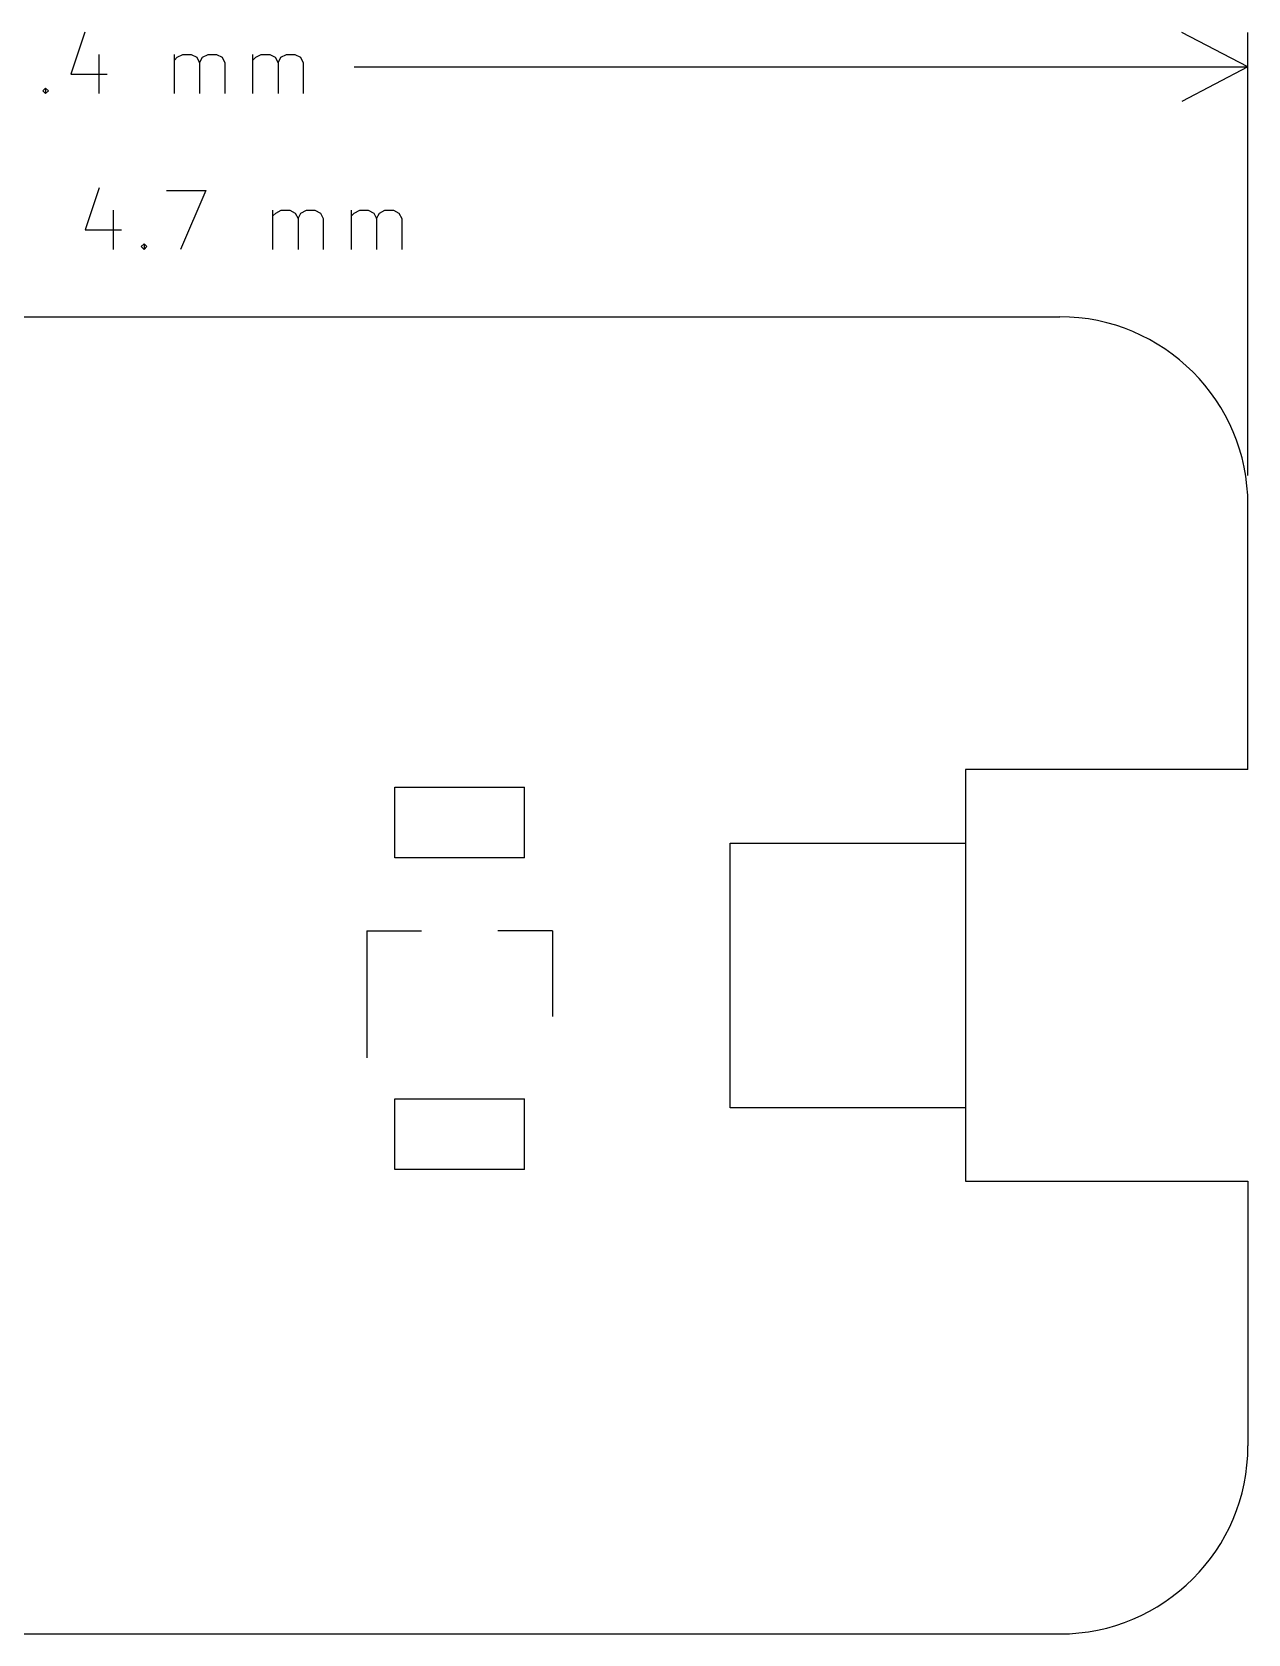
# Model space of a CAD drawing. Extents: x 181.5 to 225, y -171.9 to -141.7.
# Drawn here: x 204.33 to 225, y -168.9 to -141.66 of the extents above; entities that cross this region are included whole.
import ezdxf

# ---------------------------------------------------------------- set-up
doc = ezdxf.new("R2010")
doc.units = 0
doc.layers.add('BLACK', color=7, linetype='CONTINUOUS')

msp = doc.modelspace()

# ---------------------------------------------------------------- linework, layer by layer
at = {"layer": 'BLACK', "linetype": 'CONTINUOUS'}
for p, q in [((205.228571, -141.6572), (204.990476, -142.371485)), ((225, -142.25), (223.873496, -141.663579)), ((225, -149.2), (225, -141.66358)), ((205.466666, -142.038152), (205.466666, -142.704819)), ((206.752381, -142.704819), (206.752381, -142.038152)), ((206.752381, -142.13339), (206.8, -142.085771)), ((206.8, -142.085771), (206.895238, -142.038152)), ((206.895238, -142.038152), (207.038095, -142.038152)), ((207.038095, -142.038152), (207.133333, -142.085771)), ((207.133333, -142.085771), (207.180952, -142.181009)), ((207.180952, -142.181009), (207.228571, -142.085771)), ((207.180952, -142.181009), (207.180952, -142.704819)), ((207.228571, -142.085771), (207.323809, -142.038152)), ((207.323809, -142.038152), (207.466666, -142.038152)), ((207.466666, -142.038152), (207.561905, -142.085771)), ((207.561905, -142.085771), (207.609524, -142.181009)), ((207.609524, -142.181009), (207.609524, -142.704819)), ((208.085714, -142.704819), (208.085714, -142.038152)), ((208.085714, -142.13339), (208.133333, -142.085771)), ((208.133333, -142.085771), (208.228571, -142.038152)), ((208.228571, -142.038152), (208.371428, -142.038152)), ((208.371428, -142.038152), (208.466666, -142.085771)), ((208.466666, -142.085771), (208.514285, -142.181009)), ((208.514285, -142.181009), (208.561904, -142.085771)), ((208.514285, -142.181009), (208.514285, -142.704819)), ((208.561904, -142.085771), (208.657142, -142.038152)), ((208.657142, -142.038152), (208.799999, -142.038152)), ((208.799999, -142.038152), (208.895238, -142.085771)), ((208.895238, -142.085771), (208.942857, -142.181009)), ((208.942857, -142.181009), (208.942857, -142.704819)), ((204.990476, -142.371485), (205.609523, -142.371485)), ((209.805952, -142.25), (225, -142.25)), ((225, -142.25), (223.873496, -142.836421)), ((204.514286, -142.6572), (204.561905, -142.60958)), ((204.561905, -142.704819), (204.514286, -142.6572)), ((204.561905, -142.60958), (204.609524, -142.6572)), ((204.561905, -142.60958), (204.561905, -142.704819)), ((204.609524, -142.6572), (204.561905, -142.704819)), ((205.47381, -144.3072), (205.235715, -145.021485)), ((206.616667, -144.354819), (207.283333, -144.354819)), ((207.283333, -144.354819), (206.854762, -145.354819)), ((205.711905, -144.688152), (205.711905, -145.354819)), ((208.426191, -145.354819), (208.426191, -144.688152)), ((208.426191, -144.78339), (208.47381, -144.735771)), ((208.47381, -144.735771), (208.569048, -144.688152)), ((208.569048, -144.688152), (208.711905, -144.688152)), ((208.711905, -144.688152), (208.807143, -144.735771)), ((208.807143, -144.735771), (208.854762, -144.831009)), ((208.854762, -144.831009), (208.902381, -144.735771)), ((208.854762, -144.831009), (208.854762, -145.354819)), ((208.902381, -144.735771), (208.997619, -144.688152)), ((208.997619, -144.688152), (209.140476, -144.688152)), ((209.140476, -144.688152), (209.235715, -144.735771)), ((209.235715, -144.735771), (209.283334, -144.831009)), ((209.283334, -144.831009), (209.283334, -145.354819)), ((209.759524, -145.354819), (209.759524, -144.688152)), ((209.759524, -144.78339), (209.807143, -144.735771)), ((209.807143, -144.735771), (209.902381, -144.688152)), ((209.902381, -144.688152), (210.045238, -144.688152)), ((210.045238, -144.688152), (210.140476, -144.735771)), ((210.140476, -144.735771), (210.188095, -144.831009)), ((210.188095, -144.831009), (210.235714, -144.735771)), ((210.188095, -144.831009), (210.188095, -145.354819)), ((210.235714, -144.735771), (210.330952, -144.688152)), ((210.330952, -144.688152), (210.473809, -144.688152)), ((210.473809, -144.688152), (210.569048, -144.735771)), ((210.569048, -144.735771), (210.616667, -144.831009)), ((210.616667, -144.831009), (210.616667, -145.354819)), ((205.235715, -145.021485), (205.854762, -145.021485)), ((206.188096, -145.3072), (206.235715, -145.25958)), ((206.235715, -145.354819), (206.188096, -145.3072)), ((206.235715, -145.25958), (206.283334, -145.3072)), ((206.235715, -145.25958), (206.235715, -145.354819)), ((206.283334, -145.3072), (206.235715, -145.354819)), ((189.8, -146.5), (221.8, -146.5)), ((225, -154.2), (225, -149.7)), ((225, -154.2), (220.2, -154.2)), ((220.2, -154.2), (220.2, -161.2)), ((210.5, -154.5), (212.7, -154.5)), ((210.5, -155.7), (210.5, -154.5)), ((212.7, -155.7), (212.7, -154.5)), ((216.2, -155.45), (220.2, -155.45)), ((216.2, -159.95), (216.2, -155.45)), ((220.2, -155.45), (220.2, -159.95)), ((212.7, -155.7), (210.5, -155.7)), ((210.02, -156.94), (210.02, -159.1)), ((210.02, -156.94), (210.95, -156.94)), ((213.18, -156.94), (212.25, -156.94)), ((213.18, -156.94), (213.18, -158.4)), ((210.5, -159.8), (212.7, -159.8)), ((210.5, -161), (210.5, -159.8)), ((212.7, -161), (212.7, -159.8)), ((220.2, -159.95), (216.2, -159.95)), ((212.7, -161), (210.5, -161)), ((220.2, -161.2), (225, -161.2)), ((225, -161.2), (225, -165.7)), ((189.8, -168.9), (221.8, -168.9))]:
    msp.add_line(p, q, dxfattribs=at)
at = {"layer": 'BLACK'}
for centre, start, end in [((221.8, -149.7), 0, 90), ((221.8, -165.7), -90, 0)]:
    msp.add_arc(centre, 3.2, start, end, dxfattribs=at)

doc.saveas('drawing.dxf')
